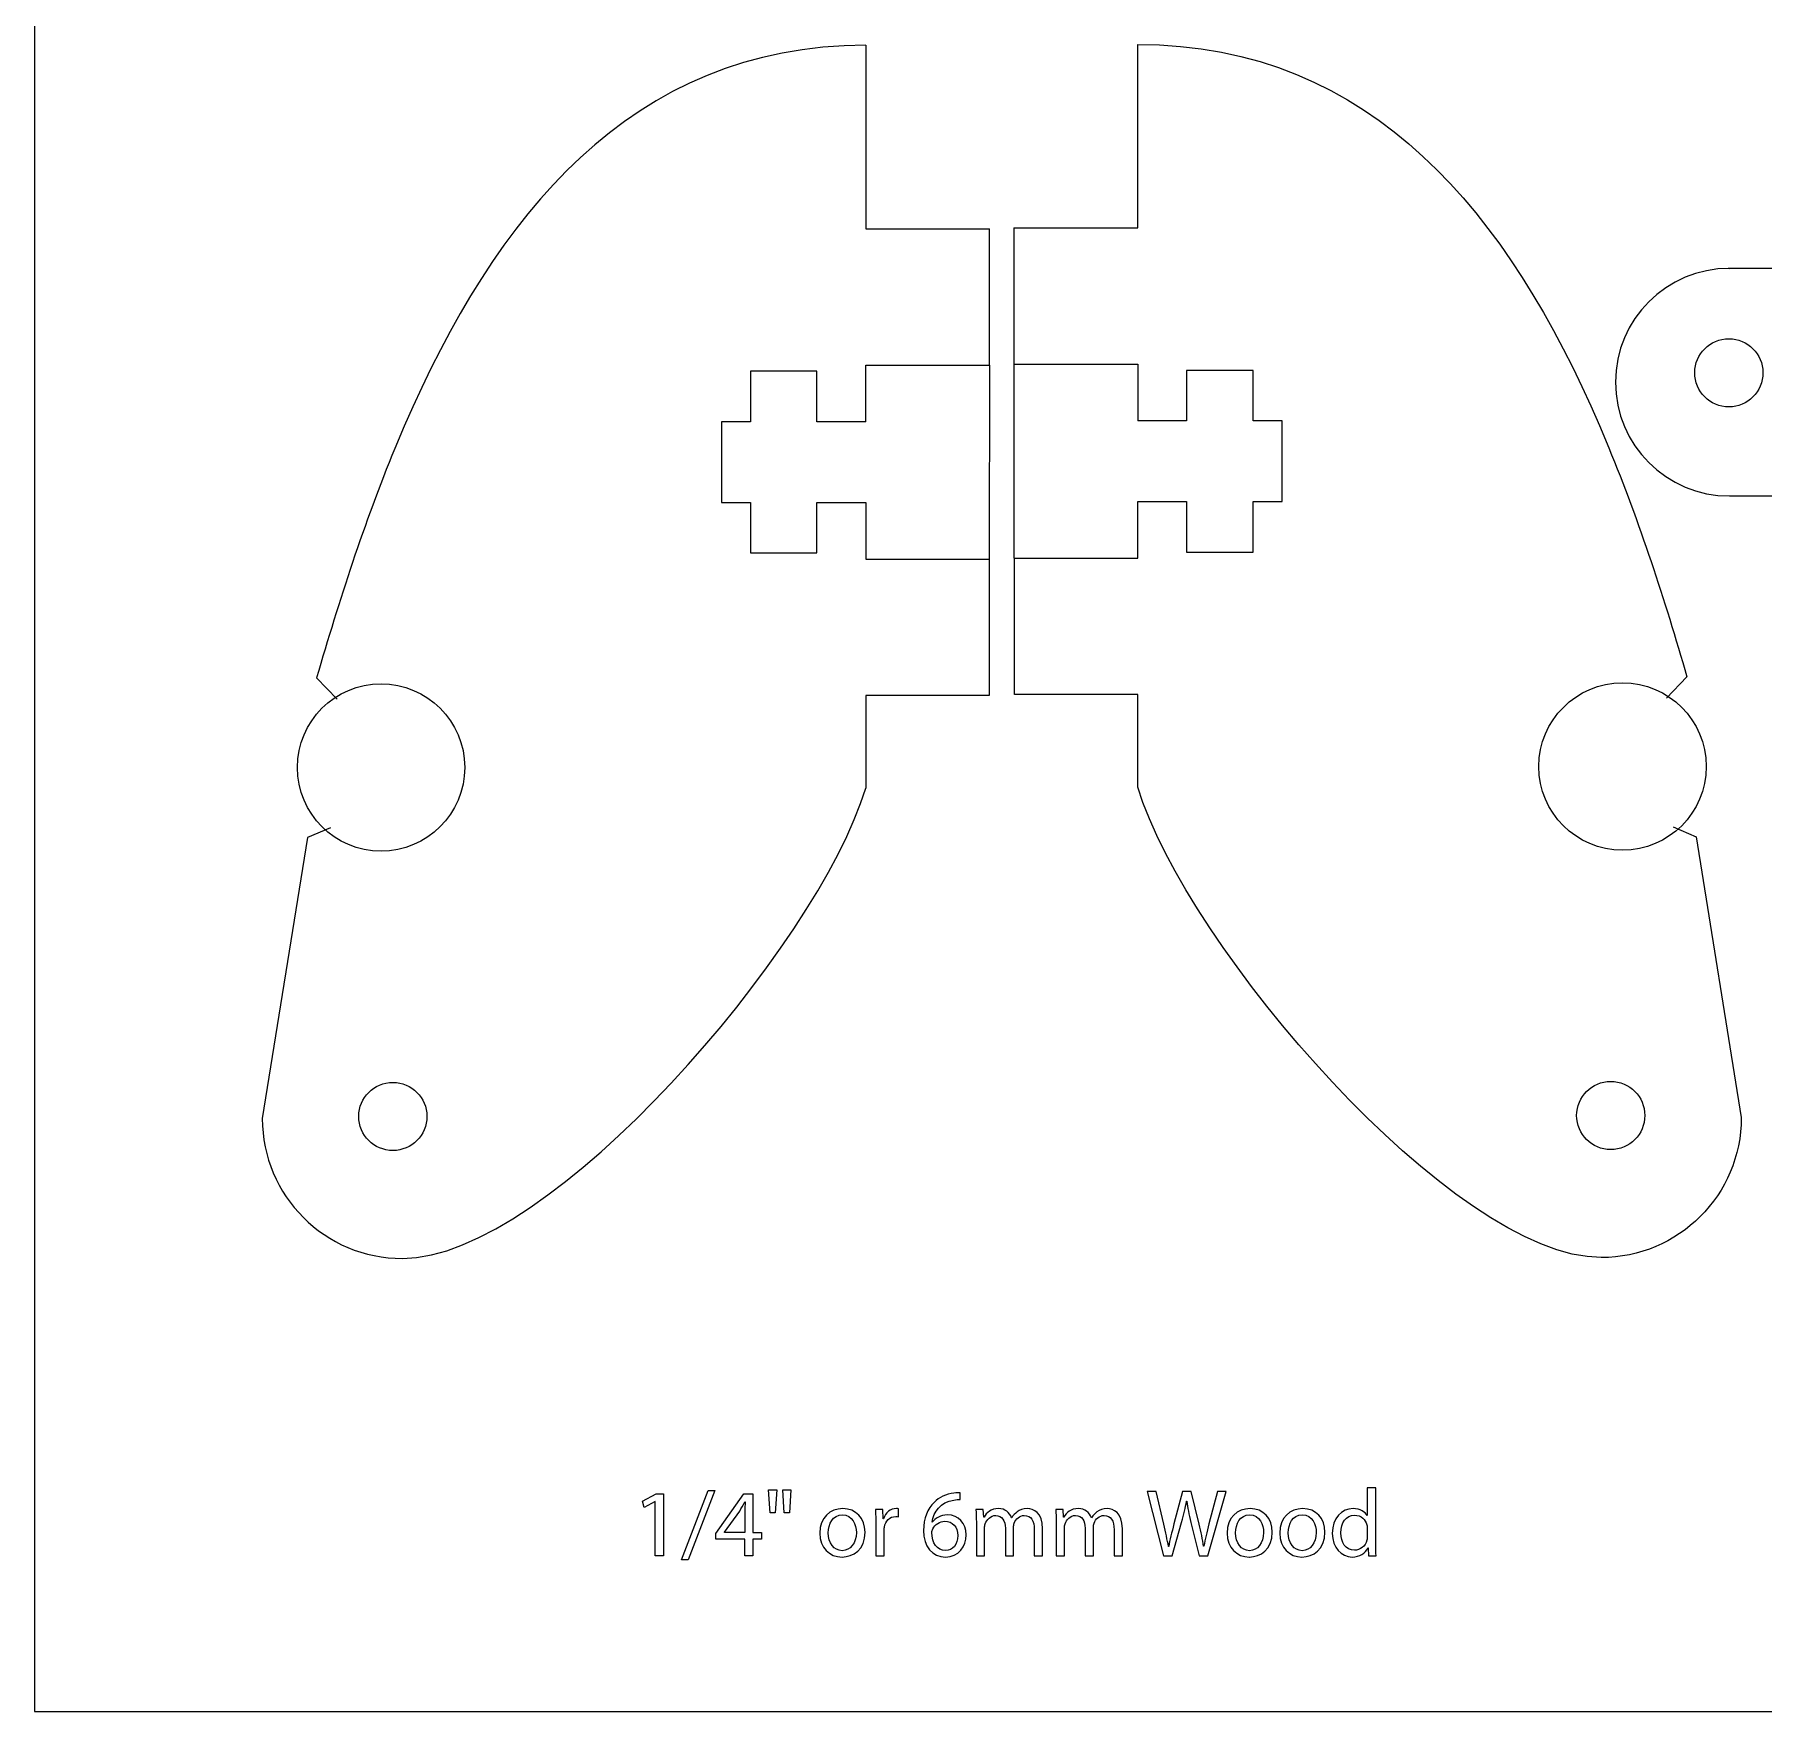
# Model space of a CAD drawing. Extents: x -44 to 254, y 29 to 220.
# Drawn here: x -43.7 to 32.8, y 75.5 to 149.7 of the extents above; entities that cross this region are included whole.
import ezdxf

# ---------------------------------------------------------------- set-up
doc = ezdxf.new("R2010")
doc.units = 0
doc.header["$MEASUREMENT"] = 0
doc.layers.add('LAYER_1', color=160, linetype='Continuous')

# ---------------------------------------------------------------- blocks, each defined once
blk = doc.blocks.new('AI9-BLK2')
at = {"layer": 'LAYER_1', "color": 7}
for points in [[(-15.664, 0.987), (-15.672, 0.987), (-16.151, 0.728), (-16.223, 1.012), (-15.621, 1.333), (-15.304, 1.333), (-15.304, -1.418), (-15.664, -1.418)], [(-14.495, -1.588), (-13.318, 1.482), (-13.027, 1.482), (-14.212, -1.588)], [(-11.697, -1.418), (-11.697, -0.669), (-12.976, -0.669), (-12.976, -0.428), (-11.748, 1.333), (-11.346, 1.333), (-11.346, -0.381), (-10.961, -0.381), (-10.961, -0.669), (-11.346, -0.669), (-11.346, -1.418)], [(-10.288, 1.511), (-10.355, 0.495), (-10.584, 0.495), (-10.652, 1.511)], [(-9.657, 1.511), (-9.725, 0.495), (-9.953, 0.495), (-10.021, 1.511)]]:
    blk.add_lwpolyline(points, close=True, dxfattribs=at)
for points, knots in [([(16.209, 1.588), (16.209, 1.588), (16.209, -0.889), (16.209, -0.889), (16.209, -1.071), (16.213, -1.278), (16.225, -1.418), (16.225, -1.418), (15.891, -1.418), (15.891, -1.418), (15.891, -1.418), (15.874, -1.063), (15.874, -1.063), (15.874, -1.063), (15.866, -1.063), (15.866, -1.063), (15.751, -1.291), (15.506, -1.465), (15.171, -1.465), (14.676, -1.465), (14.291, -1.046), (14.291, -0.423), (14.287, 0.262), (14.714, 0.677), (15.209, 0.677), (15.527, 0.677), (15.739, 0.529), (15.828, 0.368), (15.828, 0.368), (15.836, 0.368), (15.836, 0.368), (15.836, 0.368), (15.836, 1.588), (15.836, 1.588), (15.836, 1.588), (16.209, 1.588), (16.209, 1.588)], [0, 0, 0, 0, 1, 1, 1, 2, 2, 2, 3, 3, 3, 4, 4, 4, 5, 5, 5, 6, 6, 6, 7, 7, 7, 8, 8, 8, 9, 9, 9, 10, 10, 10, 11, 11, 11, 12, 12, 12, 12]), ([(-11.697, -0.381), (-11.697, -0.381), (-11.697, 0.542), (-11.697, 0.542), (-11.697, 0.686), (-11.693, 0.83), (-11.684, 0.974), (-11.684, 0.974), (-11.697, 0.974), (-11.697, 0.974), (-11.782, 0.813), (-11.85, 0.694), (-11.926, 0.563), (-11.926, 0.563), (-12.599, -0.373), (-12.599, -0.373), (-12.599, -0.373), (-12.599, -0.381), (-12.599, -0.381), (-12.599, -0.381), (-11.697, -0.381), (-11.697, -0.381)], [0, 0, 0, 0, 1, 1, 1, 2, 2, 2, 3, 3, 3, 4, 4, 4, 5, 5, 5, 6, 6, 6, 7, 7, 7, 7]), ([(-2.177, 1.075), (-2.253, 1.08), (-2.35, 1.071), (-2.456, 1.054), (-3.045, 0.961), (-3.349, 0.533), (-3.413, 0.076), (-3.413, 0.076), (-3.404, 0.076), (-3.404, 0.076), (-3.273, 0.254), (-3.04, 0.398), (-2.735, 0.398), (-2.249, 0.398), (-1.906, 0.042), (-1.906, -0.491), (-1.906, -0.999), (-2.249, -1.465), (-2.824, -1.465), (-3.409, -1.465), (-3.794, -1.008), (-3.794, -0.292), (-3.794, 0.25), (-3.603, 0.677), (-3.328, 0.952), (-3.099, 1.177), (-2.795, 1.317), (-2.448, 1.359), (-2.338, 1.376), (-2.244, 1.38), (-2.177, 1.38), (-2.177, 1.38), (-2.177, 1.075), (-2.177, 1.075)], [0, 0, 0, 0, 1, 1, 1, 2, 2, 2, 3, 3, 3, 4, 4, 4, 5, 5, 5, 6, 6, 6, 7, 7, 7, 8, 8, 8, 9, 9, 9, 10, 10, 10, 11, 11, 11, 11]), ([(6.828, -1.418), (6.828, -1.418), (6.104, 1.435), (6.104, 1.435), (6.104, 1.435), (6.493, 1.435), (6.493, 1.435), (6.493, 1.435), (6.832, -0.008), (6.832, -0.008), (6.916, -0.368), (6.993, -0.72), (7.043, -0.995), (7.043, -0.995), (7.052, -0.995), (7.052, -0.995), (7.099, -0.711), (7.187, -0.373), (7.285, -0.004), (7.285, -0.004), (7.666, 1.435), (7.666, 1.435), (7.666, 1.435), (8.051, 1.435), (8.051, 1.435), (8.051, 1.435), (8.398, -0.013), (8.398, -0.013), (8.479, -0.356), (8.555, -0.69), (8.597, -0.991), (8.597, -0.991), (8.606, -0.991), (8.606, -0.991), (8.665, -0.677), (8.745, -0.36), (8.834, -0.004), (8.834, -0.004), (9.211, 1.435), (9.211, 1.435), (9.211, 1.435), (9.588, 1.435), (9.588, 1.435), (9.588, 1.435), (8.779, -1.418), (8.779, -1.418), (8.779, -1.418), (8.394, -1.418), (8.394, -1.418), (8.394, -1.418), (8.034, 0.064), (8.034, 0.064), (7.945, 0.432), (7.886, 0.711), (7.848, 0.999), (7.848, 0.999), (7.839, 0.999), (7.839, 0.999), (7.793, 0.711), (7.725, 0.436), (7.619, 0.068), (7.619, 0.068), (7.213, -1.418), (7.213, -1.418), (7.213, -1.418), (6.828, -1.418), (6.828, -1.418)], [0, 0, 0, 0, 1, 1, 1, 2, 2, 2, 3, 3, 3, 4, 4, 4, 5, 5, 5, 6, 6, 6, 7, 7, 7, 8, 8, 8, 9, 9, 9, 10, 10, 10, 11, 11, 11, 12, 12, 12, 13, 13, 13, 14, 14, 14, 15, 15, 15, 16, 16, 16, 17, 17, 17, 18, 18, 18, 19, 19, 19, 20, 20, 20, 21, 21, 21, 22, 22, 22, 22]), ([(-7.4, -1.465), (-7.951, -1.465), (-8.383, -1.058), (-8.383, -0.41), (-8.383, 0.275), (-7.93, 0.677), (-7.367, 0.677), (-6.778, 0.677), (-6.38, 0.25), (-6.38, -0.373), (-6.38, -1.135), (-6.909, -1.465), (-7.396, -1.465), (-7.396, -1.465), (-7.4, -1.465), (-7.4, -1.465)], [0, 0, 0, 0, 1, 1, 1, 2, 2, 2, 3, 3, 3, 4, 4, 4, 5, 5, 5, 5]), ([(-7.388, -1.185), (-7.032, -1.185), (-6.766, -0.851), (-6.766, -0.385), (-6.766, -0.038), (-6.939, 0.398), (-7.379, 0.398), (-7.815, 0.398), (-8.006, -0.008), (-8.006, -0.398), (-8.006, -0.847), (-7.752, -1.185), (-7.392, -1.185), (-7.392, -1.185), (-7.388, -1.185), (-7.388, -1.185)], [0, 0, 0, 0, 1, 1, 1, 2, 2, 2, 3, 3, 3, 4, 4, 4, 5, 5, 5, 5]), ([(-5.906, -0.008), (-5.906, 0.233), (-5.91, 0.44), (-5.923, 0.631), (-5.923, 0.631), (-5.597, 0.631), (-5.597, 0.631), (-5.597, 0.631), (-5.58, 0.229), (-5.58, 0.229), (-5.58, 0.229), (-5.568, 0.229), (-5.568, 0.229), (-5.474, 0.504), (-5.246, 0.677), (-4.996, 0.677), (-4.958, 0.677), (-4.928, 0.673), (-4.894, 0.665), (-4.894, 0.665), (-4.894, 0.317), (-4.894, 0.317), (-4.937, 0.322), (-4.975, 0.326), (-5.026, 0.326), (-5.288, 0.326), (-5.474, 0.127), (-5.525, -0.148), (-5.534, -0.203), (-5.538, -0.262), (-5.538, -0.326), (-5.538, -0.326), (-5.538, -1.418), (-5.538, -1.418), (-5.538, -1.418), (-5.91, -1.418), (-5.91, -1.418), (-5.91, -1.418), (-5.906, -0.008), (-5.906, -0.008)], [0, 0, 0, 0, 1, 1, 1, 2, 2, 2, 3, 3, 3, 4, 4, 4, 5, 5, 5, 6, 6, 6, 7, 7, 7, 8, 8, 8, 9, 9, 9, 10, 10, 10, 11, 11, 11, 12, 12, 12, 13, 13, 13, 13]), ([(-2.816, -1.177), (-2.498, -1.177), (-2.282, -0.91), (-2.282, -0.517), (-2.282, -0.123), (-2.507, 0.114), (-2.85, 0.114), (-3.074, 0.114), (-3.286, -0.021), (-3.387, -0.224), (-3.409, -0.267), (-3.426, -0.317), (-3.426, -0.385), (-3.421, -0.838), (-3.21, -1.177), (-2.82, -1.177), (-2.82, -1.177), (-2.816, -1.177), (-2.816, -1.177)], [0, 0, 0, 0, 1, 1, 1, 2, 2, 2, 3, 3, 3, 4, 4, 4, 5, 5, 5, 6, 6, 6, 6]), ([(-1.457, 0.076), (-1.457, 0.292), (-1.465, 0.461), (-1.474, 0.631), (-1.474, 0.631), (-1.148, 0.631), (-1.148, 0.631), (-1.148, 0.631), (-1.131, 0.301), (-1.131, 0.301), (-1.131, 0.301), (-1.118, 0.301), (-1.118, 0.301), (-1.004, 0.495), (-0.814, 0.677), (-0.471, 0.677), (-0.196, 0.677), (0.016, 0.508), (0.105, 0.267), (0.105, 0.267), (0.113, 0.267), (0.113, 0.267), (0.177, 0.385), (0.262, 0.47), (0.346, 0.533), (0.469, 0.626), (0.6, 0.677), (0.795, 0.677), (1.07, 0.677), (1.472, 0.5), (1.472, -0.212), (1.472, -0.212), (1.472, -1.418), (1.472, -1.418), (1.472, -1.418), (1.108, -1.418), (1.108, -1.418), (1.108, -1.418), (1.108, -0.258), (1.108, -0.258), (1.108, 0.14), (0.96, 0.373), (0.664, 0.373), (0.448, 0.373), (0.287, 0.216), (0.219, 0.038), (0.202, -0.017), (0.19, -0.085), (0.19, -0.148), (0.19, -0.148), (0.19, -1.418), (0.19, -1.418), (0.19, -1.418), (-0.174, -1.418), (-0.174, -1.418), (-0.174, -1.418), (-0.174, -0.19), (-0.174, -0.19), (-0.174, 0.14), (-0.318, 0.373), (-0.602, 0.373), (-0.831, 0.373), (-1.004, 0.186), (-1.063, 0), (-1.085, -0.055), (-1.093, -0.119), (-1.093, -0.182), (-1.093, -0.182), (-1.093, -1.418), (-1.093, -1.418), (-1.093, -1.418), (-1.457, -1.418), (-1.457, -1.418), (-1.457, -1.418), (-1.457, 0.076), (-1.457, 0.076)], [0, 0, 0, 0, 1, 1, 1, 2, 2, 2, 3, 3, 3, 4, 4, 4, 5, 5, 5, 6, 6, 6, 7, 7, 7, 8, 8, 8, 9, 9, 9, 10, 10, 10, 11, 11, 11, 12, 12, 12, 13, 13, 13, 14, 14, 14, 15, 15, 15, 16, 16, 16, 17, 17, 17, 18, 18, 18, 19, 19, 19, 20, 20, 20, 21, 21, 21, 22, 22, 22, 23, 23, 23, 24, 24, 24, 25, 25, 25, 25]), ([(2.074, 0.076), (2.074, 0.292), (2.065, 0.461), (2.057, 0.631), (2.057, 0.631), (2.383, 0.631), (2.383, 0.631), (2.383, 0.631), (2.399, 0.301), (2.399, 0.301), (2.399, 0.301), (2.412, 0.301), (2.412, 0.301), (2.527, 0.495), (2.717, 0.677), (3.06, 0.677), (3.335, 0.677), (3.547, 0.508), (3.636, 0.267), (3.636, 0.267), (3.644, 0.267), (3.644, 0.267), (3.708, 0.385), (3.792, 0.47), (3.877, 0.533), (4, 0.626), (4.131, 0.677), (4.326, 0.677), (4.601, 0.677), (5.003, 0.5), (5.003, -0.212), (5.003, -0.212), (5.003, -1.418), (5.003, -1.418), (5.003, -1.418), (4.639, -1.418), (4.639, -1.418), (4.639, -1.418), (4.639, -0.258), (4.639, -0.258), (4.639, 0.14), (4.491, 0.373), (4.194, 0.373), (3.978, 0.373), (3.818, 0.216), (3.75, 0.038), (3.733, -0.017), (3.72, -0.085), (3.72, -0.148), (3.72, -0.148), (3.72, -1.418), (3.72, -1.418), (3.72, -1.418), (3.356, -1.418), (3.356, -1.418), (3.356, -1.418), (3.356, -0.19), (3.356, -0.19), (3.356, 0.14), (3.212, 0.373), (2.929, 0.373), (2.7, 0.373), (2.527, 0.186), (2.467, 0), (2.446, -0.055), (2.438, -0.119), (2.438, -0.182), (2.438, -0.182), (2.438, -1.418), (2.438, -1.418), (2.438, -1.418), (2.074, -1.418), (2.074, -1.418), (2.074, -1.418), (2.074, 0.076), (2.074, 0.076)], [0, 0, 0, 0, 1, 1, 1, 2, 2, 2, 3, 3, 3, 4, 4, 4, 5, 5, 5, 6, 6, 6, 7, 7, 7, 8, 8, 8, 9, 9, 9, 10, 10, 10, 11, 11, 11, 12, 12, 12, 13, 13, 13, 14, 14, 14, 15, 15, 15, 16, 16, 16, 17, 17, 17, 18, 18, 18, 19, 19, 19, 20, 20, 20, 21, 21, 21, 22, 22, 22, 23, 23, 23, 24, 24, 24, 25, 25, 25, 25]), ([(10.616, -1.465), (10.066, -1.465), (9.634, -1.058), (9.634, -0.41), (9.634, 0.275), (10.087, 0.677), (10.65, 0.677), (11.239, 0.677), (11.637, 0.25), (11.637, -0.373), (11.637, -1.135), (11.107, -1.465), (10.621, -1.465), (10.621, -1.465), (10.616, -1.465), (10.616, -1.465)], [0, 0, 0, 0, 1, 1, 1, 2, 2, 2, 3, 3, 3, 4, 4, 4, 5, 5, 5, 5]), ([(10.629, -1.185), (10.985, -1.185), (11.251, -0.851), (11.251, -0.385), (11.251, -0.038), (11.078, 0.398), (10.638, 0.398), (10.202, 0.398), (10.011, -0.008), (10.011, -0.398), (10.011, -0.847), (10.265, -1.185), (10.625, -1.185), (10.625, -1.185), (10.629, -1.185), (10.629, -1.185)], [0, 0, 0, 0, 1, 1, 1, 2, 2, 2, 3, 3, 3, 4, 4, 4, 5, 5, 5, 5]), ([(12.945, -1.465), (12.394, -1.465), (11.962, -1.058), (11.962, -0.41), (11.962, 0.275), (12.416, 0.677), (12.979, 0.677), (13.567, 0.677), (13.965, 0.25), (13.965, -0.373), (13.965, -1.135), (13.436, -1.465), (12.949, -1.465), (12.949, -1.465), (12.945, -1.465), (12.945, -1.465)], [0, 0, 0, 0, 1, 1, 1, 2, 2, 2, 3, 3, 3, 4, 4, 4, 5, 5, 5, 5]), ([(12.957, -1.185), (13.313, -1.185), (13.58, -0.851), (13.58, -0.385), (13.58, -0.038), (13.406, 0.398), (12.966, 0.398), (12.53, 0.398), (12.339, -0.008), (12.339, -0.398), (12.339, -0.847), (12.593, -1.185), (12.953, -1.185), (12.953, -1.185), (12.957, -1.185), (12.957, -1.185)], [0, 0, 0, 0, 1, 1, 1, 2, 2, 2, 3, 3, 3, 4, 4, 4, 5, 5, 5, 5]), ([(15.836, -0.203), (15.836, -0.152), (15.832, -0.093), (15.819, -0.042), (15.764, 0.19), (15.561, 0.385), (15.281, 0.385), (14.896, 0.385), (14.668, 0.047), (14.668, -0.402), (14.668, -0.821), (14.875, -1.164), (15.273, -1.164), (15.523, -1.164), (15.751, -0.995), (15.819, -0.72), (15.832, -0.669), (15.836, -0.618), (15.836, -0.559), (15.836, -0.559), (15.836, -0.203), (15.836, -0.203)], [0, 0, 0, 0, 1, 1, 1, 2, 2, 2, 3, 3, 3, 4, 4, 4, 5, 5, 5, 6, 6, 6, 7, 7, 7, 7])]:
    blk.add_open_spline(points, degree=3, knots=knots, dxfattribs=at)

msp = doc.modelspace()

# ---------------------------------------------------------------- linework, layer by layer
at = {"layer": 'LAYER_1', "color": 7}
for p, q in [((-6.936, 149.177), (-6.936, 141.057)), ((5.098, 141.098), (5.098, 149.219)), ((-6.936, 141.057), (-1.456, 141.057)), ((-1.456, 135.027), (-1.456, 141.057)), ((-0.382, 141.098), (-0.382, 135.069)), ((-0.382, 141.098), (5.098, 141.098)), ((-12.032, 134.756), (-12.032, 132.523)), ((-9.096, 134.756), (-12.032, 134.756)), ((-9.096, 132.523), (-9.096, 134.756)), ((-6.936, 135.027), (-1.456, 135.027)), ((-6.936, 132.523), (-6.936, 135.027)), ((-1.456, 135.027), (-1.485, 126.446)), ((-0.382, 135.069), (5.098, 135.069)), ((-0.382, 135.069), (-0.382, 126.488)), ((5.098, 135.069), (5.098, 132.565)), ((10.194, 134.797), (7.258, 134.797)), ((7.258, 134.797), (7.258, 132.565)), ((10.194, 132.565), (10.194, 134.797)), ((-13.324, 132.523), (-13.324, 128.951)), ((-12.032, 132.523), (-13.324, 132.523)), ((-6.936, 132.523), (-9.096, 132.523)), ((7.258, 132.565), (5.098, 132.565)), ((11.486, 132.565), (10.194, 132.565)), ((11.486, 128.992), (11.486, 132.565)), ((-13.324, 128.951), (-12.032, 128.951)), ((-12.032, 128.951), (-12.032, 126.718)), ((-9.096, 128.951), (-6.936, 128.951)), ((-9.096, 126.718), (-9.096, 128.951)), ((-6.936, 128.951), (-6.936, 126.446)), ((5.098, 126.488), (5.098, 128.992)), ((5.098, 128.992), (7.258, 128.992)), ((7.258, 128.992), (7.258, 126.759)), ((10.194, 126.759), (10.194, 128.992)), ((10.194, 128.992), (11.486, 128.992)), ((-12.032, 126.718), (-9.096, 126.718)), ((-6.936, 126.446), (-1.485, 126.446)), ((-1.485, 126.446), (-1.485, 120.416)), ((-0.353, 120.458), (-0.353, 126.488)), ((-0.353, 126.488), (5.098, 126.488)), ((7.258, 126.759), (10.194, 126.759)), ((-31.231, 121.188), (-30.327, 120.249)), ((29.393, 121.237), (28.489, 120.298)), ((-6.936, 120.416), (-6.936, 116.318)), ((-1.485, 120.416), (-6.936, 120.416)), ((5.098, 120.458), (-0.353, 120.458)), ((5.098, 116.36), (5.098, 120.458))]:
    msp.add_line(p, q, dxfattribs=at)
msp.add_lwpolyline([(-43.707, 75.466), (164.747, 75.466), (164.747, 220.451), (-43.707, 220.451)], close=True, dxfattribs=at)
at = {"layer": 'LAYER_1', "color": 1}
for centre, radius in [((31.245, 134.689), 1.508), ((-28.378, 117.228), 3.701), ((26.541, 117.27), 3.701), ((-27.858, 101.789), 1.508), ((26.02, 101.83), 1.508)]:
    msp.add_circle(centre, radius, dxfattribs=at)
at = {"layer": 'LAYER_1', "color": 7}
for points, knots in [([(-6.927, 149.177), (-17.354, 149.175), (-23.357, 141.577), (-27.355, 132.323), (-27.355, 132.323), (-27.772, 131.333), (-27.772, 131.333), (-29.127, 128.046), (-30.246, 124.581), (-31.231, 121.195)], [0, 0, 0, 0, 1, 1, 1, 2, 2, 2, 3, 3, 3, 3]), ([(5.089, 149.219), (15.516, 149.216), (21.519, 141.619), (25.517, 132.364), (25.517, 132.364), (25.934, 131.375), (25.934, 131.375), (27.289, 128.088), (28.408, 124.623), (29.393, 121.237)], [0, 0, 0, 0, 1, 1, 1, 2, 2, 2, 3, 3, 3, 3]), ([(69.958, 139.318), (69.958, 139.318), (69.958, 129.276), (69.958, 129.276), (69.958, 129.276), (55.893, 129.276), (55.893, 129.276), (55.893, 129.276), (55.893, 139.318), (55.893, 139.318), (55.893, 139.318), (55.893, 139.309), (55.893, 139.309), (55.893, 139.309), (31.267, 139.309), (31.267, 139.309), (31.267, 139.309), (31.223, 139.318), (31.223, 139.318), (31.223, 139.318), (31.267, 139.309), (31.267, 139.309), (28.487, 139.309), (26.232, 137.054), (26.232, 134.274), (26.232, 131.493), (28.487, 129.238), (31.267, 129.238), (31.267, 129.238), (31.268, 129.248), (31.268, 129.248), (31.268, 129.248), (45.646, 129.248), (45.646, 129.248), (45.646, 129.248), (45.644, 81.548), (45.644, 81.548), (45.644, 81.548), (56.233, 81.554), (56.233, 81.554), (56.233, 81.554), (56.586, 81.554), (56.586, 81.554), (56.586, 81.554), (66.464, 81.56), (66.464, 81.56)], [0, 0, 0, 0, 1, 1, 1, 2, 2, 2, 3, 3, 3, 4, 4, 4, 5, 5, 5, 6, 6, 6, 7, 7, 7, 8, 8, 8, 9, 9, 9, 10, 10, 10, 11, 11, 11, 12, 12, 12, 13, 13, 13, 14, 14, 14, 15, 15, 15, 15]), ([(-30.619, 114.562), (-30.619, 114.562), (-31.641, 114.123), (-31.641, 114.123), (-31.641, 114.123), (-33.633, 101.699), (-33.633, 101.699), (-33.633, 98.276), (-30.858, 95.504), (-27.436, 95.504), (-20.919, 95.506), (-9.071, 109.256), (-6.936, 116.318)], [0, 0, 0, 0, 1, 1, 1, 2, 2, 2, 3, 3, 3, 4, 4, 4, 4]), ([(28.781, 114.604), (28.781, 114.604), (29.803, 114.165), (29.803, 114.165), (29.803, 114.165), (31.795, 101.74), (31.795, 101.74), (31.795, 98.318), (29.02, 95.545), (25.598, 95.546), (19.081, 95.547), (7.233, 109.298), (5.098, 116.36)], [0, 0, 0, 0, 1, 1, 1, 2, 2, 2, 3, 3, 3, 4, 4, 4, 4])]:
    msp.add_open_spline(points, degree=3, knots=knots, dxfattribs=at)

# ---------------------------------------------------------------- block references
msp.add_blockref('AI9-BLK2', (-0.588, 83.763), dxfattribs=at)

doc.saveas('drawing.dxf')
